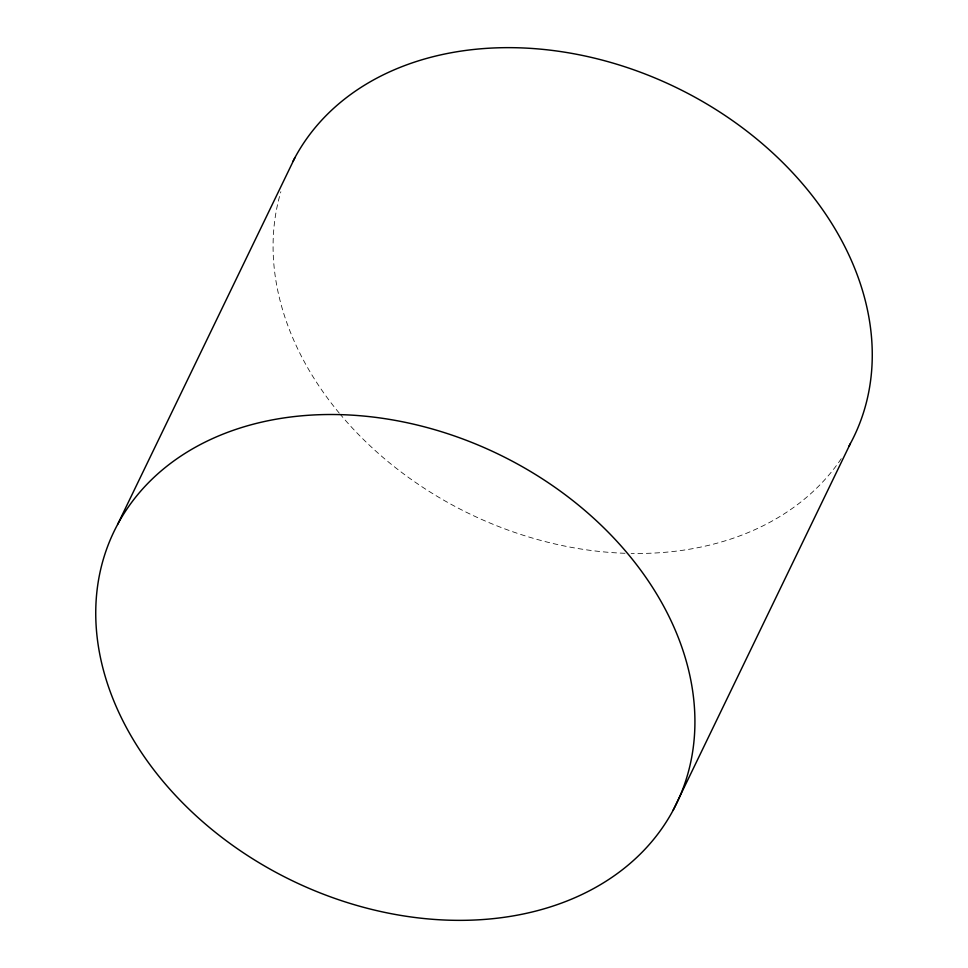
<?xml version="1.0" encoding="UTF-8"?>
<svg xmlns="http://www.w3.org/2000/svg" width="968" height="968" viewBox="0 0 968 968"><rect width="100%" height="100%" fill="white"/><g stroke="black" fill="none" stroke-linecap="round" stroke-linejoin="round"><path stroke-width="0.73" stroke-dasharray="4.84 3.63" d="M841.252 458.687A312.434 236.87 25.8 0 1 631.148 553.442M624.989 553.285A312.434 236.87 25.8 0 1 340.228 414.292M339.284 413.167A312.434 236.87 25.8 0 1 280.865 191.737"/><path stroke-width="1.45" d="M117.612 524.45L294.95 157.59M673.05 810.41A312.434 236.87 25.8 0 0 353.78 415.26A312.434 236.87 25.8 0 0 159.163 776.626A312.434 236.87 25.8 0 0 673.05 810.41L850.388 443.55M292.917 161.487A312.434 236.87 25.8 0 1 684.182 91.5A312.434 236.87 25.8 0 1 848.984 446.115"/></g></svg>
